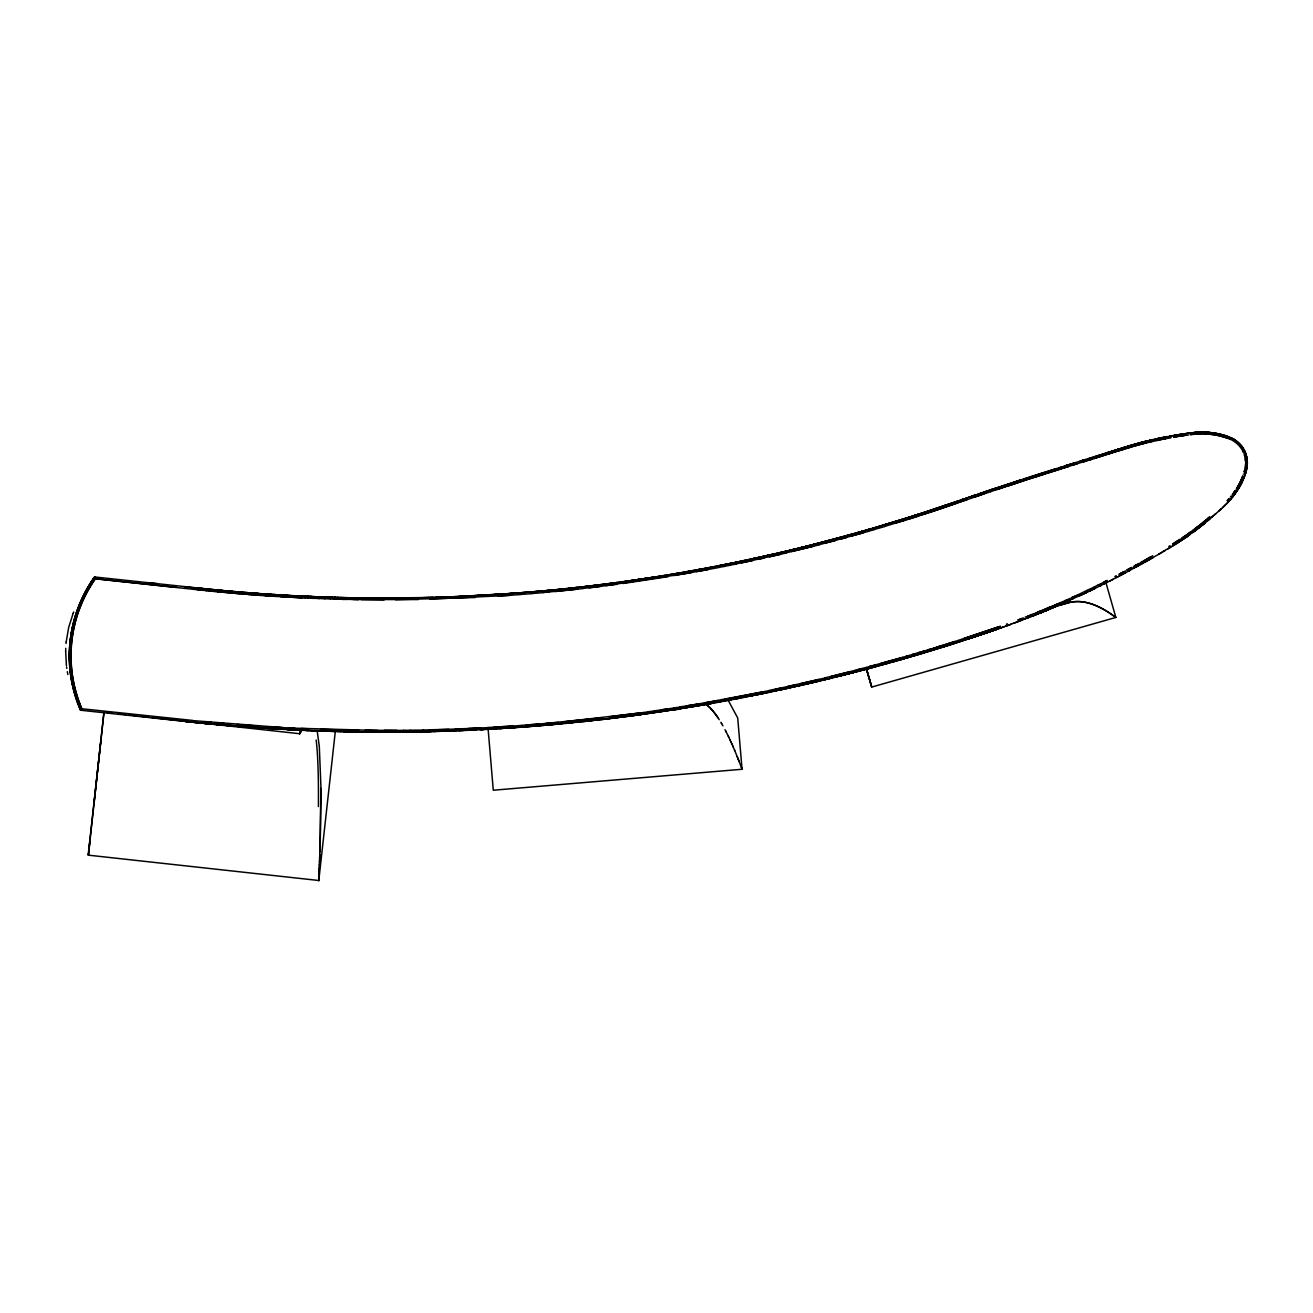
<?xml version="1.0" encoding="UTF-8"?>
<svg xmlns="http://www.w3.org/2000/svg" width="1313" height="1313" viewBox="0 0 1313 1313"><rect width="100%" height="100%" fill="white"/><g stroke="black" fill="none" stroke-linecap="round" stroke-linejoin="round"><path stroke-width="1.5" d="M1245.594 462.865L1245.725 463.981M1247.169 463.325L1247.252 465.344L1247.169 462.652M1247.334 463.604L1245.971 454.216L1242.082 446.633M1247.334 463.243L1247.153 462.192M65.666 651.33L66.438 665.757M65.666 651.166L65.683 650.148M320.306 837.891L320.996 788.407M320.191 841.649L320.897 785.995L319.305 746.49M320.29 838.219L320.126 844.177M320.191 841.912L320.011 848.001M65.699 649.311L65.748 648.31M319.929 850.561L320.06 846.064M319.88 851.858L319.945 849.56M319.912 850.742L319.633 858.883M319.748 855.748L319.798 854.451M319.502 862.411L319.699 857.061M319.371 865.973L319.584 860.392M319.453 863.97L318.796 880.498L88.168 855.14L103.973 712.237L94.257 801.472M319.322 867.433L318.764 880.81L335.389 730.767M1245.561 464.063L1245.66 464.999M1245.545 464.539L1245.627 465.442M1247.252 465.163L1247.055 465.442M66.06 643.436L66.175 642.09M1245.479 465.344L1245.348 466.492M66.192 641.926L68.67 627.499L73.118 613.401M1247.005 465.967L1247.137 466.492M89.924 841.059L88.414 855.091L100.625 742.912M195.26 722.478L185.707 721.477L185.822 720.377M199.937 588.519L199.97 588.24A1738.822 1738.822 0 0 0 954.338 502.223L954.699 503.289M185.904 719.737L185.724 721.428L198.378 722.61M300.135 729.946L299.692 733.918L302.006 729.437M1246.923 466.64L1246.907 467.986L1246.94 466.575M1245.463 466.854L1245.151 468.56L1245.364 467.494M1246.858 467.165L1247.022 467.264A28.509 28.509 0 0 0 1246.365 455.545L1245.561 453.543M1246.94 467.707L1246.579 468.725M1246.858 468.281L1244.478 476.324L1244.658 475.29M1246.529 468.971L1246.431 470.169M1246.546 469.709L1246.119 471.301L1246.168 470.448M1244.708 469.791L1244.232 472.056M1244.839 469.89L1244.182 471.662M1246.283 470.727L1246.168 471.154A70.18 70.18 0 0 1 1237.158 490.734L1237.191 490.34M1245.922 471.367L1245.282 474.026M1245.676 472.778L1245.069 474.633M1245.052 474.124L1244.872 475.208M1243.592 474.026L1243.395 474.124M1244.314 476.258L1241.852 482.462M1242.705 476.028L1242.18 477.784M1242.607 476.307L1241.934 478.392M73.167 613.269L73.725 611.891M1243.395 478.589L1244.199 476.537L1243.559 478.654M1241.786 478.326L1240.719 481.132M1243.263 478.9L1241.95 481.871M1243.296 479.278L1242.59 480.903M1241.392 479.261L1239.981 482.659L1240.49 481.247M1242.295 481.543L1241.704 482.396M1241.901 482.396L1238.947 487.894L1239.472 486.992M1241.606 482.56L1240.867 484.07M1241.606 482.987L1241.097 483.988M1238.799 484.924L1239.767 482.757M1239.193 483.841L1238.34 485.728M1240.621 484.546L1240.145 485.433M1240.752 484.661L1239.833 485.991M1238.356 485.4L1237.749 486.762M302.088 729.388L299.709 733.721L162.993 718.818M1237.765 486.434L1237.125 487.796M1238.766 487.845L1238.75 488.19M1237.141 487.451L1236.616 488.6M1236.83 487.976L1236.436 488.879M1238.192 488.781L1237.453 490.258M1237.059 490.865L1237.191 490.668A91.27 91.27 0 0 1 1223.289 507.015L1219.859 509.92M1235.352 490.241L1234.975 491.078M1234.269 492.08L1234.844 490.98M1234.745 491.128L1233.793 492.752M1235.796 492.687L1231.446 498.103M1233.941 492.277L1233.514 493.146M1234.909 493.951L1234.154 494.968M1234.597 494.065L1233.99 495.165M1233.284 493.179L1232.119 494.968M187.299 721.658L80.487 710.218L81.701 708.593A134.254 134.008 -85.6 0 1 95.275 578.541M1233.514 495.789L1232.07 497.627M1233.186 495.937L1232.333 497.02M673.536 709.053C674.472 711.58 686.699 706.197 683.942 707.953M1231.069 496.068L1230.494 497.02M1231.069 498.842L1230.215 499.843L1231.02 498.612M1229.165 498.366L1228.394 499.498M1230.314 499.465L1229.625 500.516M1229.625 500.253L1226.818 503.568M1228.344 499.317L1227.507 500.483M1227.573 500.171L1227.081 500.729M1226.145 503.995L1224.093 506.26L1224.963 505.407M1223.289 506.769L1222.633 507.639M1221.32 508.837L1220.089 509.953M1219.974 509.821L1219.153 510.806M1205.35 522.755L1203.824 524.018L1219.629 510.363M1215.74 513.859L1214.919 514.351M1214.673 514.565L1214.115 515.303M1213.064 515.976L1211.538 517.306M1209.946 516.797L1207.156 519.177M1209.322 517.109L1208.058 518.192M1210.553 518.389L1209.339 519.406M1207.812 518.405L1206.893 519.39M1209.109 519.62L1207.944 520.605M1206.532 519.488L1202.987 522.623M1206.27 519.702L1203.151 522.295M1205.088 522.968L1202.462 525.102M1202.889 522.508L1201.69 523.674M1204.185 523.477L1203.25 524.478M1202.363 522.919L1201.428 523.887M1198.851 527.957L1203.578 524.215M1201.067 523.969L1200.148 524.905M1202.577 525.019L1199.212 527.449M1200.558 524.379L1199.622 525.315M1201.313 525.791L1199.869 527.169M1199.787 525.003L1198.835 525.939M1199.261 525.413L1198.309 526.349M1198.474 526.021L1197.226 527.186M1199.114 527.744L1194.288 531.191M1197.948 526.431L1196.964 527.399M1198.621 528.138L1181.257 540.546M1196.586 527.481L1193.14 530.271M1196.865 527.268L1193.402 530.075M1197.308 528.926L1196.471 529.549M1197.161 529.27L1195.913 529.976M1196.159 530.025L1195.093 530.6M1194.83 530.797L1195.651 530.403M1193.763 531.584C1190.267 534.309 1194.994 530.912 1193.878 531.732M1192.795 530.337L1190.612 532.126M1190.267 532.192L1186.739 534.883M1190.021 532.372L1186.197 535.261M1190.333 534.309L1188.659 535.277M1187.149 536.557L1189.545 534.867M1188.281 535.77L1186.607 536.935M1187.773 536.131L1183.341 539.167M1186.115 535.146L1185.097 536.032M1185.557 535.523L1183.981 536.787M1185.934 537.394L1184.818 537.936M1184.457 536.278L1182.258 537.953M1183.325 537.05L1181.684 538.346M1184.244 538.33L1176.35 543.5M1182.816 539.512L1181.323 540.283M1180.403 539.003L1179.304 539.906M1180.83 540.825L1179.911 541.416M1180.748 540.89L1177.449 542.794M1178.614 540.168L1174.758 542.811M1178.319 540.365L1175.463 542.187M1179.222 541.662L1177.17 542.975M1178.434 542.384L1177.564 542.942M1172.082 546.126L1176.908 543.352M1175.201 542.351L1173.166 543.795M1174.282 544.993L1175.808 544.042M1173.625 543.336L1172.624 544.14M1174.216 545.043L1173.083 545.732M1172.509 546.093L1167.749 548.949M1168.865 546.421L1170.047 545.699M1170.622 547.226L1166.075 549.737M1164.237 550.82L1165.238 550.442M1164.155 551.083L1162.973 551.558L1165.435 550.311M1160.84 552.822L1163.137 551.673M1161.972 552.363L1149.975 559.272M1158.788 554.02L1160.331 553.331M1152.65 555.727L1151.271 556.679M1152.158 558.041L1153.224 557.418M1150.598 556.893L1148.891 558.041M1150.91 556.728L1145.872 559.748M1152.683 557.73L1148.891 559.88L1149.63 559.256M1148.809 557.91L1147.086 559.059M1147.004 558.928L1145.264 560.077M1148.022 560.372L1124.502 573.272M1149.187 559.715L1145.592 561.751M1145.494 559.781L1144.066 560.749M1146.003 561.308L1144.296 562.456M1144.28 560.454L1142.212 561.603M1141.719 562.062L1140.472 562.588M1142.441 563.293L1140.702 564.262M1141.949 563.769L1143.032 562.965M1138.273 563.983L1136.566 564.918M1138.19 563.851L1139.405 563.343M1138.42 565.526L1140.094 564.803M1136.5 564.787L1134.875 565.854M1137.058 564.475L1135.45 565.542M1135.712 567.232L1138.995 565.411M1135.368 565.411L1133.677 566.33M1135.597 567.068L1133.907 568.004M1131.396 567.577L1129.738 568.644M1132.052 567.397L1130.329 568.332M1129.672 568.513L1127.309 569.793M1130.247 568.201L1128.573 569.284M1128.491 569.153L1126.702 570.105M1127.965 571.434L1128.786 570.991M1129.098 570.827L1129.968 570.351M1125.569 570.909L1123.37 572.074M1125.339 572.632L1124.174 573.469M1122.976 572.107L1121.187 573.239M1122.746 572.402L1123.616 571.762M1122.828 573.978L1124.634 573.223M1122.91 574.126L1123.764 573.469M1120.793 573.272L1119.382 574.191M1120.563 573.568L1121.417 572.944M1123.321 573.912L1106.793 582.545M1123.518 573.814L1120.202 575.57M1119.021 574.208L1119.595 573.896M1118.02 576.719L1119.103 576.161M1114.852 576.571L1116.198 575.685M1116.313 577.622L1117.265 576.916M1112.981 579.361L1111.29 580.231M1109.616 581.101L1110.732 580.527M1105.907 581.019L1103.823 582.069M1106.514 580.707L1105.086 581.61M1106.285 581.003L1107.138 580.395M1104.578 583.464L1106.678 582.398M1106.449 582.709L1107.286 582.086M1106.678 582.595L1103.987 583.76M1103.905 582.217L1101.574 583.399M1105.48 583.202L1089.839 590.965L1091.612 590.111M1100.918 583.546L1098.095 585.122M1100.081 585.926L1101.23 585.352M1229.953 439.248L1229.887 439.051A27.179 27.179 0 0 1 1242.935 451.196L1244.494 450.425L1245.988 454.249M1098.029 584.991L1094.566 586.878M1094.484 586.747L1090.922 588.667M1094.714 588.585L1093.335 589.274M1094.468 588.716L1095.305 588.29M1093.499 589.192L1092.203 589.619M1090.233 588.815L1087.262 590.423M1089.872 590.948L1086.097 592.557M1087.197 590.292L1084.85 591.589M1087.919 591.687L1086.787 592.426M1084.784 591.441L1077.645 594.97M1086.245 592.688L1065.45 602.076M1086.54 592.557L1081.978 594.723M1080.78 595.281L1079.713 595.774M1077.579 594.838L1074.592 596.381M1073.361 596.955L1074.51 596.25M1071.441 597.661L1072.672 597.087M1072.13 597.513L1073.279 596.808M1073.378 598.515L1072.212 599.237M1070.276 598.351L1066.632 599.992M1070.374 600.074L1069.061 600.468M1068.536 600.894L1069.455 600.484M1067.321 601.436L1068.306 601.009M1065.959 600.123L1064.761 600.665M1066.123 601.978L1067.141 601.518M1064.236 601.059L1063.054 601.6M1064.269 602.618L1065.549 602.24M1064.941 602.503L1065.992 602.043M1064.318 602.782L1058.18 605.474M1064.843 602.552L1062.562 603.553M1062.398 601.715L1059.493 603.159M1061.298 603.931L1059.082 605.08M1059.427 603.012L1052.763 606.064M1058.902 604.965L1054.684 606.983M1057.687 603.947L1054.011 605.523M1056.949 605.999L1057.917 605.588M1057.146 605.917L1053.305 607.574M1053.256 607.591L1054.602 606.819M1051.516 606.59L1052.698 605.917M1053.354 607.345L1048.316 609.478M1052.008 608.116L1053.436 607.509M1042.653 610.299L1051.45 606.442M1050.777 608.641L1052.173 608.05M1050.187 606.983L1043.851 609.626M1049.826 609.051L1043.31 611.76M1050.925 608.576L1045.837 610.709M1048.299 609.675L1044.574 611.234M1046.346 610.512L1039.404 613.352M1042.588 610.151L1036.318 612.711M1043.359 611.743L1038.189 613.647M1040.766 612.794L1042.112 612.252M1040.06 611.185L1037.549 612.203M1040.864 612.744L1037.631 614.057M1038.238 613.827L1031.23 616.618M1036.367 612.843L1034.513 613.598M1037.303 614.205L1031.87 616.355M1033.84 613.696L1031.378 614.665M1030.147 615.157L1031.444 614.812M1019.512 621.131L1031.378 616.371M1028.9 615.633L1030.196 615.305M1027.669 616.125L1028.965 615.781M1029.704 617.208L1027.537 618.062M1027.734 616.273L1025.174 617.094M1024.288 619.309L1025.371 618.899M1023.352 617.963L1020.775 618.768M1022.006 619.999L1007.941 625.382M1019.512 619.244L1020.825 618.915M1019.577 619.391L1017.624 619.966M1018.921 621.344L1013.587 623.347M1011.256 624.2L1005.331 626.334M1006.382 624.249L1007.301 623.757M1008.269 625.267L998.208 628.829A1872.814 1872.814 0 0 1 185.707 721.477M1002.951 627.171L1004.15 626.761M1002.738 627.237L1000.588 628.008M1000.506 626.17L999.308 626.761M998.93 626.711L961.231 639.382M999.554 626.498L998.356 627.089M1000.818 627.909L998.126 628.582M957.932 500.992L950.235 503.831M952.926 502.912L957.505 501.32M953.386 504.422L958.392 502.518M954.206 504.126L957.341 503.043M997.355 627.269L964.251 638.397M998.93 628.582L961.756 640.859M997.978 628.911L978.382 635.59M947.625 504.734L951.482 503.207M960.903 499.958L964.005 498.891M956.75 501.385L964.678 498.858M951.597 503.371L952.614 502.83M957.981 501.156L960.082 500.434M951.744 504.816L949.841 505.636M960.788 501.697L967.386 499.432M950.973 505.242L953.074 504.356M958.703 502.419L962.281 501.353M952.319 504.783L953.353 504.274M958.441 502.666L959.951 502.14M995.139 629.895L996.682 629.37M941.585 506.588L948.643 504.192M965.679 498.316L969.224 497.102M962.331 499.465L966.926 497.89M949.086 504.225L950.185 503.667M948.084 506.244L949.217 505.686M948.38 506.145L950.645 505.193M962.839 501.156L985.8 493.179M992.086 630.946L993.613 630.421M974.738 495.231L973.606 495.608L978.48 494.148M944.408 505.636L946.082 505.062M971.308 496.396L973.819 495.543M968.846 497.233L971.522 496.33M946.131 505.242L947.28 504.668M969.273 497.282L980.795 493.36M946.558 506.605L940.863 508.689M947.74 506.194L943.735 507.721M946.903 506.654L948.035 506.096M989.034 631.98L990.56 631.471M978.431 493.983L980.942 493.114M944.654 505.554L940.403 507.179M943.686 507.573L938.024 509.641M974.328 497.217L988.098 492.408M984.471 633.539L987.524 632.505M983.355 492.309L989.953 490.094M938.746 507.54L940.354 507.015M980.729 493.196L985.341 491.636M941.782 506.523L937.564 508.131M980.351 493.327L983.092 492.588M940.83 508.541L935.184 510.593M981.435 634.556L982.961 634.048M988.197 490.685L992.267 489.322M935.923 508.492L937.498 507.967M990.002 490.258L992.316 489.486M938.926 507.491L933.067 509.444M984.914 491.784L987.655 490.865M990.462 491.784L995.024 490.094M937.974 509.493L932.345 511.545M988.147 492.556L990.412 491.636M994.023 488.731L996.879 487.796L990.642 489.864M991.775 489.486L994.565 488.551M936.087 508.443L931.885 510.035M995.057 490.241L1003.083 487.418M935.135 510.445L929.522 512.48M975.313 636.608L976.856 636.099M979.908 635.065L969.175 638.627M1001.474 486.253L1002.722 485.843M999.095 487.041L1003.821 485.662M930.211 510.396L931.836 509.854M996.665 487.845L1001.524 486.434M929.062 510.97L933.248 509.395M996.272 487.976L999.226 487.189M1001.967 487.944L1005.381 486.663M932.296 511.397L922.465 514.778M1000.818 488.321L997.371 489.47M972.244 637.626L973.77 637.117M1006.086 484.743L1008.384 483.988M1003.772 485.498L1008.433 484.152M929.013 510.79L924.828 512.349M1001.934 486.105L1006.135 484.907M927.651 511.43L930.425 510.33M1007.678 485.892L1004.264 487.189M1006.562 486.434L1022.17 481.329M929.473 512.316L923.876 514.319M1011.223 483.036L1014.145 482.101M1008.778 483.857L1013.045 482.642M1007.58 484.234L1009.533 483.611M1009.582 483.775L1010.731 483.397M926.239 511.889L927.585 511.266M1011.174 484.907L1018.1 482.642M1008.876 485.679L1010.025 485.285M970.865 638.069L955.683 642.812M1018.511 480.656L1019.725 480.263M1016.081 481.444L1019.988 480.377M1013.652 482.248L1016.459 481.329M1016.508 481.51L1017.673 481.132M1014.194 482.265L1015.359 481.887M922.005 513.268L924.516 512.251M923.416 512.809L925.944 511.791M1018.642 482.314L1019.807 481.937M1023.369 479.081L1029.359 477.341M1020.94 479.869L1024.649 478.868M1019.019 480.492L1022.318 479.622M920.528 513.564L917.426 514.565M919.182 514.187L921.939 513.104M921.677 513.186L923.105 512.726M1023.287 480.804L1029.195 479.048M1020.956 481.559L1024.501 480.574M919.642 515.697L921.004 515.09M921.053 515.238L922.415 514.63M1029.901 476.98L1031.066 476.603M1027.57 477.735L1031.706 476.586M1024.747 478.638L1026.996 478.096M1030.328 478.523L1033.873 477.555M920.265 513.646L916.343 515.09M1027.981 479.278L1031.542 478.293M1025.666 480.197L1026.848 479.819M919.592 515.549L916.819 516.6M958.195 640.35L961.28 639.529M959.984 641.63L961.526 641.121M1034.316 475.552L1036.745 474.781M1031.87 476.34L1035.76 475.29M1030.656 476.734L1034.037 475.848M914.587 515.467L916.293 514.926M1035.005 477.029L1040.159 475.536M917.705 514.466L913.52 515.993M1032.675 477.768L1036.187 476.816M916.769 516.452L911.173 518.405M918.181 516.009L913.996 517.503M958.244 640.498L946.033 644.223M956.931 642.615L958.457 642.123M1040.257 473.665L1041.833 473.156M1037.959 474.387L1042.013 473.304M1036.121 474.978L1039.748 474.026M1036.334 475.109L1038.041 474.551M1040.684 475.208L1043.572 474.453M913.471 515.828L909.285 517.338M1038.993 475.749L1041.865 474.994M914.882 515.385L910.697 516.895M1036.761 476.619L1037.91 476.258M913.946 517.355L909.761 518.848M955.224 641.466L936.842 647.079M955.749 642.976L944.638 646.505M953.862 643.583L955.404 643.091M1044.048 472.45L1046.477 471.679M1107.302 452.64L1110.289 451.688M1042.522 472.943L1045.476 472.204M1041.39 473.304L1043.72 472.746M1046.445 473.386L1050.055 472.401M1044.688 473.944L1047.659 473.156M1109.551 453.609L1104.528 455.348M910.303 516.83L906.003 518.192M1042.391 474.666L1045.296 473.911M1107.762 454.331L1111.717 453.083M911.124 518.258L908.333 519.308M952.713 643.944L941.569 647.457M1053.174 469.594L1046.313 471.744M1097.684 455.66L1099.539 455.086M1112.521 450.983L1113.342 450.917M1048.693 470.99L1053.223 469.759M1102.559 454.117L1096.962 456.087M1111.093 451.426L1113.047 451.016M1100.704 454.905L1106.219 452.969M1110.65 451.574L1112.472 451.196M1046.363 471.925L1047.84 471.449M1103.544 454.003L1108.648 452.197M1109.124 452.066L1111.307 451.557M1106.449 453.1L1109.797 452.033M1051.106 471.909L1053.6 471.137M1100.524 456.448L1094.55 458.5M1048.824 472.631L1053.141 471.433M1103.347 455.562L1098.308 457.318M1111.98 452.837L1114.327 452.263M1101.689 456.251L1106.235 454.659M1110.782 453.215L1112.603 452.804M907.874 517.798L909.236 517.174M906.922 519.751L908.301 519.16M1064.449 466.049L1066.763 465.327M1080.615 460.994L1085.474 459.484M1114.737 450.277L1115.968 449.899M1058.672 467.855L1070.259 464.425M1079.778 461.454L1092.104 457.416M1114.409 450.392L1116.411 449.949M1053.797 469.381L1062.184 466.952M1087.427 459.058L1095.978 456.202M1113.375 450.72L1114.737 450.474M1052.107 469.923L1056.653 468.675M1093.171 457.269L1097.849 455.611M1112.308 451.048L1114.179 450.654M1064.301 467.773L1086.852 460.732M1057.999 469.742L1068.766 466.542M1092.597 458.943L1083.094 462.078M1114.556 452.033L1116.559 451.574M1054.093 470.973L1061.429 468.839M1089.774 459.993L1097.323 457.449M1113.998 452.197L1115.164 452M1053.633 471.285L1056.095 470.514M903.163 519.078L904.985 518.52M906.413 518.077L902.212 519.571M905.051 518.684L906.462 518.241M905.461 520.046L884.896 526.349M906.873 519.603L902.688 521.08M943.489 646.669L946.542 645.717M1118.397 449.144L1115.804 449.965M1116.378 449.785L1118.118 449.423M1069.521 464.474L1073.837 463.128M1065.992 465.557L1083.57 460.092M1117.954 451.13L1120.793 450.096M1073.492 464.9L1077.284 463.719M1116.231 451.508L1119.053 450.622M900.324 519.964L902.162 519.406M903.574 518.963L877.461 526.89M902.638 520.933L895.794 523.05M943.029 645.323L933.756 648.031M940.042 647.933L943.538 646.833M1119.628 448.767L1122.763 447.996M1119.218 448.898L1120.711 448.439M1118.069 449.259L1119.841 448.898M1117.823 449.325L1118.692 449.243M1119.677 450.605L1122.008 449.883M900.751 519.833L884.42 524.823M940.42 647.621L934.265 649.525M940.469 647.801L925.009 652.348M1122.73 447.815L1123.895 447.454M1121.844 448.078L1124.535 447.454M1120.432 448.718L1121.597 448.357M1123.14 449.374L1126.127 448.619M1122.549 449.555L1123.764 449.341M1121.384 449.916L1123.173 449.522M894.662 521.704L897.485 520.834M1125.225 447.044L1127.21 446.633M1124.092 447.388L1126.62 446.814M1122.96 447.733L1126.029 446.994M1126.39 448.373L1128.753 447.651M1125.504 448.636L1127.014 448.34M933.806 648.179L927.602 649.902M932.411 650.28L933.937 649.82M1127.752 446.272L1128.688 446.174M1126.39 446.699L1128.097 446.354M1125.733 446.896L1127.801 446.453M888.967 523.444L891.822 522.574M930.736 649.114L918.312 652.692M931.245 650.641L918.805 654.202M1128.638 446.01L1130.329 445.501M1128.179 446.141L1135.86 443.892M1128.803 447.799L1130.509 447.126M1129.098 447.717L1130.805 447.027M883.222 525.184L886.094 524.314M924.549 650.985L912.108 654.531M923.17 653.086L924.713 652.627M1130.46 445.452L1132.183 445.14M1131.133 447.093L1132.528 446.518M884.946 526.497L873.982 529.582M921.956 653.447L912.601 656.04M1131.708 446.929L1133.382 446.272M878.889 526.464L881.778 525.61M920.068 654.022L915.407 655.4M1131.478 445.156L1132.758 444.976M879.021 526.611L857.077 532.783M915.259 653.759L905.904 656.336M915.752 655.285L881.515 664.87M873.129 528.154L876.017 527.317M912.305 656.303L913.864 655.86M1133.431 446.42L1134.826 445.846M873.555 528.22L850.151 534.719M868.517 531.174L874.031 529.73M1049.842 608.083L1068.503 602.749C1085.638 598.203 1102.477 607.591 1115.853 617.438L871.701 687.076L869.124 677.968M909.056 655.581L881.056 663.36M906.43 658.01L909.548 657.107M909.203 657.222L910.762 656.763M1133.332 444.812L1134.777 444.385M1133.71 446.338L1134.58 446.092M867.384 529.828L870.256 528.991M1046.888 608.937L1048.365 608.51M1060.477 605.047L1068.503 602.765A3513.161 334.618 74.1 0 1 1115.853 617.455L1105.644 581.643M906.118 658.125L907.66 657.665M1133.726 444.5L1134.76 444.204M868.566 531.322L852.071 535.835M902.852 657.386L868.632 666.741M903.328 658.913L862.854 669.909M903.016 659.011L904.559 658.568M861.64 531.486L864.512 530.665M898.387 660.341L901.473 659.454M863.084 532.897L824.58 543.254M1057.359 605.95L1053.666 606.983M1135.45 445.846L1137.189 445.189M855.895 533.111L858.768 532.29M1051.303 607.656L1052.649 607.279M892.2 662.097L895.285 661.21M1135.663 444.139L1170.096 436.293M1136.04 445.665L1141.391 444.057M854.468 533.505L813.075 544.567M1136.254 443.975L1140.751 442.563M1136.434 443.728L1138.01 443.302M886.012 663.82L889.098 662.95M851.645 534.489L818.656 543.336M1137.452 443.646L1141.046 442.481M1137.813 445.173L1142.589 443.728M844.374 536.311L847.262 535.507M879.776 665.543L882.894 664.69M841.141 539.003L846.639 537.509M840.008 537.493L841.469 537.099M875.082 666.823L876.657 666.397M1138.666 443.302L1141.637 442.333M874.885 665.215L856.191 670.024M875.344 666.741L837.957 676.293M834.231 539.052L837.12 538.281M871.963 667.661L867.319 668.908M835.642 540.496L819.082 544.682M828.519 540.562L831.375 539.807M865.776 669.318L854.993 672.141M1141.342 442.399L1144.608 441.562M1142.031 444.04L1144.936 443.138M862.46 668.53L825.089 677.836M1141.686 442.497L1143.426 441.857M822.791 542.072L825.664 541.317M1142.277 442.35L1144.641 441.742M1143.213 443.728L1145.51 442.99M821.364 542.45L817.014 543.566M856.683 671.698L848.74 673.766M853.434 672.551L831.72 677.836M815.537 543.943L805.296 546.52M819.131 544.846L791.493 551.558M850.02 671.78L831.359 676.458M847.164 674.16L840.845 675.752M1144.263 441.644L1149.696 440.495M1145.543 443.138L1146.643 442.711M813.141 544.747L791 550.032M813.617 546.241L785.962 552.871M1144.838 441.496L1145.74 441.283M1145.428 441.349L1147.743 440.774M1146.101 442.99L1150.533 441.759M807.626 546.126L796.581 548.867M834.559 677.327L837.694 676.54M799.486 547.964L802.391 547.242M1146.61 441.053L1147.464 440.856M828.322 678.854L831.424 678.099M796.597 548.67L789.392 550.41M825.5 679.363L831.769 678M1148.35 442.448L1149.449 442.186M825.221 679.609L822.119 680.347M825.122 677.984L787.57 686.502M819.263 680.856L825.532 679.527M1149.105 440.462L1157.295 438.788M787.931 550.754L783.549 551.788M785.469 551.345L791.05 550.196M820.559 680.725L815.849 681.857M1149.499 440.364L1153.06 439.543M1150.007 442.054L1151.649 441.496M818.902 679.478L800.191 683.843M819.296 681.02L800.536 685.222M782.088 552.133L777.673 553.167M785.519 551.526L752.201 558.878M786.011 553.036L741.55 562.785M811.106 682.957L814.273 682.218M813.059 682.497L775.343 690.769M1151.107 441.792L1153.356 441.119M779.988 552.822L735.477 562.407M780.48 554.332L769.402 556.876M804.787 684.434L807.938 683.696M771.831 554.513L774.752 553.84M1152.24 441.529L1154.521 440.856M798.534 685.862L801.652 685.156M766.037 555.826L768.942 555.169M763.132 556.482L764.576 556.154M792.281 687.257L795.415 686.568M760.211 557.122L761.671 556.794M758.29 559.354L763.854 558.123M793.905 685.255L768.679 690.556M794.283 686.814L718.408 701.995M1154.258 439.461L1158.509 438.361M1155.145 440.873L1156.326 440.462M785.995 688.652L789.146 687.963M1155.456 439.182L1156.687 438.919M1156.343 440.61L1160.659 439.543M751.463 559.043L754.384 558.402M779.709 690.014L782.86 689.341M1156.95 440.479L1159.428 439.953M752.743 560.569L735.969 563.95M775.031 689.374L781.317 688.028M745.636 560.274L748.541 559.666M773.439 691.36L776.574 690.687M1157.672 438.526L1162.284 437.574M746.687 560.241L729.897 563.556M741.238 561.209L744.176 560.585M768.696 692.361L771.863 691.688M1158.821 438.279L1159.789 438.263M768.729 690.72L705.393 702.701M769.09 692.279L705.688 704.244M1160.052 439.822L1161.907 439.281M735.346 562.424L738.283 561.816M762.361 693.674L765.528 693.018M1159.986 438.05L1165.878 436.884M730.389 565.082L736.019 564.098M762.41 692.017L724.464 699.435M1161.316 439.576L1165.025 438.673M729.47 563.622L732.408 563.031M756.025 694.971L759.177 694.331M724.3 564.672L729.946 563.72M724.792 566.198L730.438 565.23M723.644 564.803L726.549 564.213M749.756 696.218L752.874 695.595M1162.317 437.754L1165.402 436.983M1162.563 439.313L1166.256 438.444M718.671 565.788L724.349 564.836M719.163 567.314L724.842 566.363M1162.941 437.639L1163.876 437.442M717.817 565.936L720.739 565.361M743.47 697.466L746.637 696.842M718.72 565.952L684.762 572.058M719.212 567.462L696.596 571.582M711.925 567.085L714.879 566.51M740.302 698.073L733.934 699.287M1165.37 438.772L1166.568 438.378M713.09 567.035L696.153 570.203M706.017 568.201L708.971 567.643M1166.026 436.868L1167.076 436.655M1165.747 437.098L1166.633 436.753M707.937 569.629L673.946 575.537M727.599 700.486L730.767 699.895M1166.65 436.917L1168.258 436.441M1166.88 438.476L1168.045 438.115M700.174 569.284L703.079 568.759M1167.487 438.378L1169.768 437.968M722.905 701.355L724.481 701.06M695.808 570.088L698.729 569.563M716.603 702.504L719.77 701.93M689.916 571.155L692.87 570.613M718.129 700.6L686.289 705.918M1170.08 436.129L1170.917 436.146M1169.801 436.179L1170.654 436.195M1170.293 437.705L1171.13 437.721M690.49 571.221L673.438 574.011M690.983 572.747L605.917 585.631M710.235 703.637L713.419 703.062M1172.033 435.965L1171.754 436.014M1170.375 436.064L1171.475 436.064M683.991 572.189L686.945 571.68M712.089 703.308L686.568 707.461M703.85 704.753L707.034 704.195M1171.639 435.834L1175.726 435.161M678.066 573.223L681.02 572.714M1173.691 437.114L1174.003 437.065M679.166 573.207L667.759 574.946M697.498 705.836L700.666 705.294M1173.855 435.456L1177.367 434.882M1174.331 437.163L1177.876 436.425M1174.019 437.213L1177.236 436.523M672.174 574.224L675.128 573.715M699.058 703.949L679.921 706.936M699.353 705.508L648.212 713.32M1174.725 435.309L1181.733 434.176M691.114 706.903L694.314 706.378M666.249 575.192L669.203 574.717M1176.497 435.013L1178.631 434.685M664.772 575.439L660.324 576.161M667.825 575.127L628.057 581.035M668.317 576.637L622.953 583.514M684.746 707.953L687.93 707.428M1178.647 434.849L1177.712 435.013M1179.123 436.211L1177.909 436.573M1178.861 434.636L1179.862 434.669M1178.959 434.8L1179.845 434.488M1179.451 436.326L1180.338 436.031M1179.156 436.376L1180.042 436.08M662.146 576.046L622.395 581.823M678.394 708.971L681.562 708.462M1180.354 436.179L1181.519 435.85M654.465 577.096L657.386 576.62M673.536 707.953L679.937 707.1M628.976 715.946L680.216 708.675M1183.079 433.979L1180.174 434.619M1180.042 434.455L1181.339 434.422M1180.65 436.129L1181.798 435.801M673.667 709.709L675.227 709.463M1181.634 434.39L1186.345 433.503M1181.815 435.949L1186.213 435.128M650.066 577.769L653.004 577.326M660.751 709.89L673.553 708.101M1182.209 434.127L1183.981 434.029M1182.11 435.916L1186.509 435.095M667.332 710.694L670.516 710.202M644.141 578.672L647.128 578.229M667.168 709.086L654.366 710.842M1183.965 433.848L1185.179 433.848M1184.589 433.93L1183.604 433.897M660.915 711.662L664.132 711.17M638.184 579.558L641.171 579.115M1185.524 433.602L1187.231 433.372M654.481 712.598L657.698 712.138M1186.788 433.421L1189.332 433.06A90.466 90.466 0 0 1 1209.7 432.519L1222.715 435.079M1187.116 435.161L1188.495 434.964M632.226 580.428L635.197 580.001M647.966 711.761L654.383 710.99M1187.592 433.323L1189.414 433.241M651.281 713.057L644.929 713.96M629.272 580.855L624.84 581.478M609.527 716.816L647.982 711.909M620.425 582.086L623.38 581.675M638.578 714.846L641.745 714.403L625.809 716.553M1196.389 432.354L1190.284 433.126M1189.89 433.175L1192.04 432.732L1190.579 433.077M1190.12 434.734L1192.45 434.291A77.762 77.762 0 0 1 1194.814 434.078M622.444 581.987L611.054 583.349M641.581 712.811L564.672 721.69M614.517 582.89L617.471 582.496M632.21 715.7L635.394 715.273M616.782 582.759L599.729 584.794M617.291 584.285L583.267 588.388M608.592 583.661L611.563 583.267M629.009 716.127L616.158 717.587M604.161 584.236L605.654 584.039M621 717.161L624.217 716.75M605.457 584.252L582.742 586.829M622.592 716.947L558.435 723.873M1191.301 434.587L1192.45 434.455A77.631 77.631 0 0 1 1194.83 434.226L1196.668 433.947M598.236 584.974L601.206 584.597M614.599 717.965L617.799 717.571M600.304 586.501L588.979 587.879M613.007 718.162L608.231 718.736M592.278 585.696L595.249 585.335M594.133 585.664L571.418 588.093M609.774 718.556L601.846 719.491M586.304 586.402L589.291 586.058M605.047 719.13L545.601 725.022M603.143 717.735L545.437 723.447M583.333 586.747L580.362 587.092M595.446 720.23L598.646 719.869M583.317 588.536L549.261 591.95M574.47 587.748L577.408 587.42M589.077 720.935L592.245 720.591M577.654 589.176L554.989 591.556M1192.204 432.88L1192.352 432.88A79.043 79.043 0 0 1 1194.764 432.65L1203.594 432.207M568.578 588.388L571.516 588.06M582.742 721.625L585.91 721.28M565.755 588.684L571.467 588.257M562.653 588.995L565.624 588.7M576.358 722.298L579.558 721.969M560.077 589.274L565.805 588.864M558.14 589.455L559.65 589.307M571.483 722.79L573.125 722.626M554.414 589.832L560.142 589.439M552.1 590.046L555.104 589.767M565 723.43L568.234 723.118M554.463 590.013L531.716 591.917M549.113 590.341L546.126 590.62M543.598 592.475L549.31 592.097M561.767 723.742L558.567 724.037M548.801 590.555L505.915 593.886M558.288 722.462L526.185 725.006M543.155 590.899L537.214 591.424M548.949 724.907L555.366 724.333M532.241 593.476L543.648 592.623M552.034 724.628L532.75 726.089M534.227 591.687L526.825 592.311M542.532 725.465L545.732 725.186M540.94 725.597L536.18 725.991M727.304 698.631L737.725 718.014L742.042 769.27L493.278 790.229L488.042 728.108M520.884 594.395L532.29 593.624M525.348 592.426L516.501 593.131M539.036 724.152L519.751 725.482M539.183 725.744L526.316 726.581M533.012 726.237L525.036 726.86M520.424 593L452.017 596.824M520.949 594.543L498.152 596.02M515.008 593.23L463.423 596.332M526.332 726.762L442.399 731.029M1194.748 432.469L1196.012 432.387M518.504 727.336L521.786 727.09M519.767 725.646L494.016 727.156M519.899 727.238L481.214 729.618M509.575 595.396L429.745 599.138M512.037 727.779L515.254 727.566M1195.437 434.193L1197.292 433.914M502.928 594.1L494.082 594.674M513.334 726.089L487.566 727.517M508.837 727.993L505.669 728.206M502.502 728.403L499.317 728.6M491.128 594.855L482.199 595.38M496.133 728.797L492.933 728.994M486.45 729.355L489.7 729.175M1196.635 432.354L1197.899 432.289M1196.635 432.535L1206.532 432.305M479.179 595.56L470.087 596.02M487.583 727.681L468.199 728.485M479.918 729.7L483.184 729.519M481.116 728.026L455.266 729.01M475.421 597.513L395.476 599.68M476.652 729.864L473.402 730.012M467.067 596.168L458.139 596.562M474.748 729.946L435.932 731.226M471.794 730.094L465.376 730.373M1197.916 434.045L1200.935 433.799M463.784 730.438L458.992 730.635M456.645 596.627L446.256 597.021M461.749 728.912L429.417 729.815M1198.539 434.012L1200.345 433.963M455.792 730.767L452.591 730.881M1198.539 432.437L1206.828 432.322L1203.758 432.207M440.61 597.218L452.082 596.988M450.999 730.947L446.207 731.095M444.779 597.087L435.883 597.366M448.816 729.404L435.883 729.798M444.615 731.16L433.356 731.472M440.659 597.399L377.455 598.088M432.896 597.448L423.836 597.678M435.932 731.39L403.6 731.833M431.714 731.522L426.84 731.636M429.253 597.727L372.071 598.072M422.95 729.946L429.417 729.962M429.466 731.571L384.299 731.932M425.215 731.669L420.39 731.768M420.833 597.743L413.414 597.875M422.95 730.11L410.033 730.176M418.798 731.801L415.63 731.85M418.371 599.549L361.206 599.565M410.46 597.924L401.433 598.039M412.43 731.899L409.213 731.948M1200.935 433.947L1202.068 433.782M403.583 730.241L410.033 730.323M405.963 731.981L402.714 732.014M403.583 730.405L384.299 730.34M401.089 732.03L396.214 732.08M398.413 598.055L389.403 598.104M1201.51 433.947L1202.872 433.782M397.133 730.455L365.129 730.241M397.15 732.063L371.497 731.883M392.981 732.096L389.764 732.096M386.432 598.104L383.445 598.104M386.547 732.112L383.33 732.112M381.722 732.096L376.897 732.096M384.102 599.877L352.82 599.417M375.961 598.088L367 598.022M377.898 730.488L288.384 728.009L192.19 720.558M377.898 732.096L313.971 730.586M373.663 732.08L370.447 732.047M368.838 732.03L365.621 732.014M357.842 597.907L372.121 598.252M365.506 598.006L359.532 597.924M365.112 731.998L299.643 730.159M362.404 731.965L357.579 731.899M360.698 598.121L353.574 597.825M358.728 730.323L320.421 729.404M356.545 597.875L358.039 597.907M358.465 599.68L347.223 599.319M355.971 731.883L349.553 731.768M355.117 598.039L341.068 597.563M349.094 597.743L352.311 597.989M347.945 731.735L343.136 731.636M346.123 597.678L349.521 597.94M1203.66 433.963L1207.123 433.947M343.153 597.612L346.714 597.875M347.288 599.467L333.239 598.958M341.544 731.604L336.735 731.489M340.165 597.53L343.924 597.809M344.482 599.401L330.449 598.859M338.262 597.497L341.134 597.743M337.178 597.448L338.672 597.497M335.127 731.439L330.285 731.308M1203.923 433.963L1210.389 434.193M335.472 597.415L338.327 597.678M334.175 597.366L335.685 597.415M331.171 597.284L335.537 597.596M328.66 731.259L323.802 731.111M332.731 597.513L304.682 596.266M328.168 597.185L329.678 597.234M330.499 599.023L324.853 598.679M329.94 597.431L325.164 597.087M322.194 731.062L318.961 730.947M323.671 597.038L327.134 597.333M324.918 598.843L319.256 598.482M320.667 596.923L324.344 597.234M321.537 597.136L316.17 596.759M318.747 597.038L301.875 596.135M319.322 598.646L313.659 598.252M315.711 730.832L310.869 730.635M313.183 596.627L314.677 596.693M310.869 598.137L313.725 598.416M309.261 730.586L306.044 730.438M310.196 596.512L311.69 596.562M308.063 598.022L310.918 598.301M301.219 728.469L307.636 728.748M307.57 730.34L275.435 728.715M307.209 596.381L308.703 596.447M305.256 597.891L308.112 598.186M302.843 730.307L293.259 729.864M305.732 596.315L301.284 596.102M305.322 598.055L291.24 597.202M299.069 596.004L301.941 596.315M302.515 597.924L288.433 597.038M296.443 730.012L204.73 723.414M298.33 595.954L299.807 596.02M296.278 595.856L299.134 596.184M288.4 727.862L294.818 728.173M295.376 595.807L296.853 595.872M296.328 596.036L283.378 595.15M290.075 729.7L286.891 729.536M292.422 595.642L293.899 595.725M293.521 595.889L281.868 595.052M283.69 729.371L280.457 729.191M1206.614 432.502L1209.831 432.535M288.499 597.202L279.997 596.562M281.967 727.517L269.083 726.762M1206.926 432.519L1209.618 432.519A71.706 71.706 0 0 1 1229.641 437.213L1229.821 437.278M285.676 597.038L277.191 596.381M277.207 729.01L267.442 728.42M282.229 595.084L276.6 594.74M278.848 594.871L282.295 595.265M279.472 595.101L273.777 594.559M1207.599 434.143L1208.584 434.209M277.338 594.789L272.841 594.494M277.24 596.545L271.545 596.02M268.984 728.338L230.333 725.531M1207.681 432.371L1209.289 432.502M270.954 594.379L273.843 594.74M274.433 596.365L268.738 595.839M265.817 728.321L261.024 728.009M269.871 594.297L271.348 594.395M271.02 594.559L266.736 594.1M268.147 594.198L269.625 594.461M270.199 596.086L265.932 595.642M268.804 596.004L264.52 595.544M265.341 594.001L266.916 594.1M266.802 594.28L262.469 593.788M265.981 595.807L263.125 595.446M259.416 727.894L254.64 727.566M263.946 593.903L265.423 594.001M263.995 594.083L260.975 593.689M261.714 595.347L263.174 595.61M256.199 725.908L236.898 724.481M261.123 593.706L262.534 593.804M259.498 593.591L261.189 593.886M261.779 595.511L257.512 595.052M260.368 595.413L254.722 594.838M253.032 727.451L248.239 727.107M258.021 593.476L259.793 593.788M256.527 593.361L258.316 593.509M258.382 593.689L254.131 593.197M257.578 595.216L253.343 594.74M1208.748 434.209L1210.077 434.176M255.526 593.295L256.921 593.394M252.736 593.082L255.592 593.476M254.197 593.378L248.584 592.77M246.647 726.992L240.246 726.516M252.08 593.033L253.557 593.148M249.962 592.869L251.423 593.164M253.393 594.904L249.191 594.412M252.014 594.789L247.812 594.313M247.205 592.655L250.028 593.049M248.649 592.951L245.908 592.737M249.24 594.576L246.434 594.198M238.638 726.384L220.912 724.907M245.843 592.54L247.599 592.688M246.122 592.557L240.377 592.097M246.499 594.362L243.693 593.985M243.168 592.508L240.131 592.081M245.121 594.247L240.968 593.755M243.758 594.149L236.898 593.41M238.638 591.95L240.443 592.278M239.672 593.804L235.536 593.295M1209.601 432.699L1210.422 432.601M237.144 591.818L239.081 592.163M235.634 591.687L237.653 591.868M237.719 592.048L234.141 591.556M236.947 593.574L234.174 593.181M234.929 591.638L236.291 591.753M234.994 591.818L230.842 591.277M234.223 593.345L231.449 592.934M232.204 591.408L233.632 591.703M232.27 591.589L228.167 591.031L229.545 591.342M228.725 592.705L232.861 593.23M230.136 592.984L231.498 593.099M217.646 722.856L224.063 723.414M223.916 724.989L196.852 722.642M229.48 591.162L231.154 591.293M228.774 592.852L225.885 592.442M219.304 724.776L216.087 724.481M228.183 591.211L223.702 590.62M226.804 591.096L222.209 590.489M227.412 592.737L224.425 592.311M214.479 724.333L209.686 723.89M1210.044 434.324L1211.472 434.308M224.49 592.475L221.487 592.032M223.013 592.327L220.01 591.884M220.715 590.341L222.357 590.505M222.422 590.686L219.419 590.226L220.945 590.555M220.075 592.048L215.595 591.457M204.894 721.674L211.262 722.265M217.745 590.062L219.484 590.407M216.251 589.914L217.942 590.079M214.774 589.767L218.007 590.259M217.121 591.769L218.598 591.917M206.469 723.594L203.269 723.282M214.987 589.8L216.464 589.931M213.28 589.619L215.053 589.98M215.644 591.621L212.624 591.178M214.167 591.474L209.653 590.866M201.66 723.118L190.467 721.986M211.787 589.471L213.494 589.652M213.559 589.832L210.31 589.324M211.196 591.178L208.16 590.719M208.816 589.176L210.589 589.537M207.552 589.045L209.046 589.209M207.339 589.028L209.112 589.389M208.225 590.883L205.189 590.423M205.846 588.864L207.618 589.225M206.059 588.897L203.088 588.585M204.368 588.716L206.125 589.077M206.732 590.735L203.696 590.259M1211.013 432.65L1211.915 432.748A71.821 71.821 0 0 1 1221.353 434.537M202.53 588.536L204.647 588.93M202.891 588.552L197.574 587.994M202.054 588.651L199.773 588.24M202.596 590.144L203.761 590.423M201.496 590.029L203.203 590.374M200.938 589.964L202.104 590.243M192.207 720.394L81.587 708.741M147.762 582.677L157.084 583.661M199.953 588.24L94.733 576.981A136.109 136.109 0 0 0 80.487 710.218M184.985 586.829L196.54 588.076M199.839 589.849L201.004 590.128M176.27 587.338L95.488 578.688A134.107 133.86 -82 0 0 81.783 708.56M197.098 589.553L200.462 590.079M198.805 589.898L95.554 578.852L94.749 577.031M161.565 718.654L151.701 717.555M1211.292 434.455L1211.62 434.34A70.18 70.18 0 0 1 1220.893 436.064L1221.451 436.211M149.075 717.259L140.261 716.241M137.159 715.88L128.756 714.912M1211.768 432.732L1211.833 432.929A71.641 71.641 0 0 1 1221.303 434.701L1222.206 434.751M125.506 714.535L118.006 713.648M111.884 712.926L106.648 712.303M1221.582 434.767L1222.764 434.915M1224.258 437.016L1220.844 436.211A70.032 70.032 0 0 0 1211.604 434.488M1221.681 436.425L1226.063 437.606M1222.994 435.161L1234.072 439.379L1241.983 446.518M1223.847 435.407L1225.39 435.703M1224.143 435.489L1225.702 435.801M1224.487 437.262L1226.982 437.935M1225.636 435.965L1228.049 436.622M1226.161 437.82L1227.442 438.099M1227.212 436.507L1228.361 436.737M1227.688 438.361L1229.378 439.002M1229.083 437.196L1230.708 437.656A28.771 28.771 0 0 1 1244.347 450.507L1244.937 451.426M1231.167 437.853L1232.037 438.263A27.786 27.786 0 0 1 1241.655 446.059L1244.117 449.752M704.342 703.079L707.182 705.13M705.13 703.587L709.463 707.165M707.379 705.278L711.104 708.856M709.562 707.247L712.762 710.727M711.203 708.954L714.453 712.811M712.861 710.858L717.029 716.356M714.551 712.943L717.948 717.686M717.144 716.504L719.245 719.705M720.87 722.331L721.592 723.561M721.494 723.381L722.938 725.892M725.006 729.7L725.728 731.095M725.662 730.964L726.352 732.309M726.335 732.277L728.403 736.445M728.37 736.38L728.813 737.315M728.715 737.085L730.143 740.138M730.094 740.007L730.996 741.993M730.783 741.517L732.063 744.356M1243.001 451.409L1243.608 452.411M731.735 743.634L734.738 750.576M1243.099 451.59L1243.854 453.034M732.703 745.817L733.13 746.802M77.565 703.538L77.943 704.375M734.525 750.068L737.446 757.207M1244.839 451.656L1245.61 453.182M737.233 756.665L738.53 759.981M737.775 758.044L738.103 758.865M738.316 759.423L741.5 767.777M738.809 760.687L739.137 761.524M741.418 767.563L742.042 769.27M1245.66 453.838L1246.152 454.823M1244.232 454.528L1244.724 455.644M1245.856 454.446L1246.201 455.004M1244.412 455.102L1244.806 455.956M871.717 686.863L866.613 669.614M871.438 686.174L866.104 667.529M869.157 678.378L866.12 667.759M1246.25 455.874L1246.956 458.335M1244.773 456.464L1245.069 457.728M1246.414 456.53L1246.825 457.564M317.122 730.504L319.256 745.932M67.882 674.554L67.685 673.618M1246.677 457.712L1247.317 461.749L1247.071 460.666M67.554 672.896L67.324 671.682M1245.233 458.68L1245.709 461.487M1245.266 458.828L1245.545 459.714M66.799 668.383L66.618 667.102M1247.071 458.992L1247.219 460.354M1245.446 460.157L1245.561 461.618M316.17 740.056A665.281 37.864 -83.7 0 1 318.403 806.576M80.651 710.152A136.142 136.142 0 0 1 94.585 576.899M80.782 709.988A135.961 135.961 0 0 1 94.667 577.08"/></g></svg>
